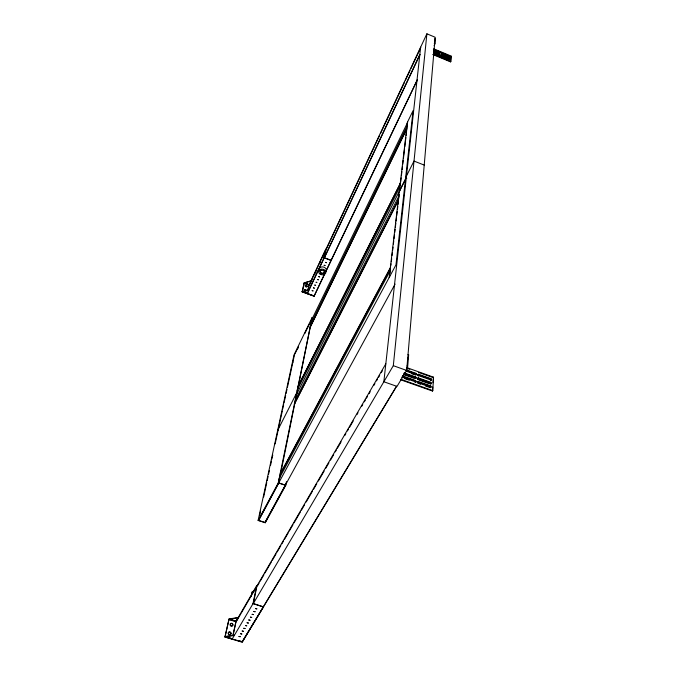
<?xml version="1.0" encoding="UTF-8"?>
<svg xmlns="http://www.w3.org/2000/svg" width="676" height="676" viewBox="0 0 676 676"><rect width="100%" height="100%" fill="white"/><g stroke="black" fill="none" stroke-linecap="round" stroke-linejoin="round"><path stroke-width="1.01" d="M400.826 379.844L432.505 391.066L432.792 390.61L433.527 377.174L406.918 367.676M432.758 54.502L450.596 61.896L450.782 61.516L451.086 56.057L433.899 48.917M432.505 391.066L432.733 386.925M432.961 382.793L433.527 377.174M450.596 61.896L451.086 56.057M405.989 370.634L407.552 368.04L408.676 354.723L408.025 354.486M434.136 45.605L435.031 43.72L435.074 38.211M420.641 47.151L383.85 381.763L397.015 386.402L406.665 370.448L435.158 37.256L426.894 33.8L309.202 285.128M253.323 603.55L393.314 365.682L426.894 33.8M389.199 277.464L399.322 191.435L405.456 179.334L395.975 264.857L258.663 520.25M399.339 191.291L407.467 122.187L413.07 110.653L405.473 179.199L295.513 396.457M389.46 277.566L389.706 275.495M389.951 273.425L390.398 269.606M391.074 263.851L390.441 266.885M391.32 261.764L391.683 258.629M392.055 255.494L392.418 252.359M392.663 250.272L393.035 247.137M393.398 244.011L393.77 240.876M394.015 238.789L394.505 234.614M394.75 232.519L395.114 229.392M395.359 227.305L395.849 223.122M396.094 221.035L396.466 217.9M396.711 215.813L397.201 211.639M397.446 209.552L397.809 206.417M398.054 204.329L398.308 200.054M398.747 198.457L399.203 194.527M399.575 191.384L399.812 189.415M400.327 182.883L399.922 186.365M400.682 181.937L401.172 177.813M401.409 175.743L401.899 171.611M402.135 169.549L402.499 166.448M402.744 164.386L403.226 160.254M403.471 158.192L404.561 148.897M404.806 146.827L405.896 137.541M406.141 135.47L407.467 122.187M232.831 635.871L235.916 621.675L238.265 617.45L229.054 618.988L224.914 637.045L242.143 642.2L263.471 606.913L253.356 603.507L256.948 586.007M285.416 485.224L285.787 483.315M278.732 483.036L312.168 317.492L294.035 354.849L258.114 520.444L265.288 522.742L285.745 485.334L286.472 481.642M224.914 637.045L232.265 638.921L252.985 603.702L256.694 585.636L236.127 621.126L233.009 635.567M307.157 293.545L324.024 257.75L325.798 249.106L309 285.061L307.977 289.776M325.976 249.317L324.26 257.691L331.164 260.404L324.024 257.75M258.114 520.444L278.284 482.884L312.168 317.492M242.143 642.2L396.635 386.275M309.236 285.002L304.124 283.126L302.164 291.88L314.07 296.206L324.581 274.025M264.967 522.641L285.433 485.14L278.749 482.943L258.545 520.579M265.288 522.742L265.71 520.697M309.017 289.666L302.29 291.601L304.251 282.847L310.909 280.912L304.217 282.982L309.135 284.782L304.251 282.847L304.09 283.261L309 285.061M232.265 638.921L229.629 637.831M307.918 290.41L309.16 284.647M307.335 293.756L419.838 54.418M259.685 515.298L260.573 511.208M263.648 497.004L266.758 482.63M267.223 480.678L268.085 476.504M268.507 474.544L269.411 470.378M270.561 465.282L271.448 461.176M271.837 459.148L272.783 455.016M275.14 443.912L282.315 410.949M282.678 409.073L283.65 404.78M284.005 402.955L285.661 395.519M286.1 393.466L286.996 389.351M287.435 387.289L294.466 354.824M407.966 358.804L408.042 357.925M407.256 366.4L407.273 365.37M434.981 40.619L435.023 40.121M434.727 43.577L434.245 43.543M302.164 291.88L302.341 291.432L307.259 293.401L302.29 291.601M309.371 285.34L312.058 279.61M314.298 274.836L316.081 271.017M319.663 263.378L320.559 261.468M322.351 257.649L379.608 135.437M380.503 133.527L404.662 81.973M405.549 80.064L410.028 70.515M410.923 68.606L420.759 47.599M324.226 258.198L419.99 54.638M325.494 272.124L417.345 79.768M314.07 296.206L324.522 274.228M325.317 272.648L417.472 79.591M433.865 50.362C436.273 52.694 441.158 52.373 440.118 53.1M433.747 51.824C434.693 53.319 441.842 54.443 439.713 54.317M434.592 53.657L440.127 55.829L433.544 53.303M294.829 354.106L298.462 346.636M304.808 333.564L309.346 324.226M311.611 319.554L312.523 317.686M439.62 55.821L439.882 56.252L439.476 55.677M297.415 349.188L298.336 347.295M311.256 320.711L407.687 122.271M441.58 54.612C440.575 54.105 441.428 55.762 441.58 54.612L449.802 58.373L441.124 54.933M441.09 55.381L441.403 55.077M310.74 324.353L406.994 126.251M441.149 56.387L441.479 56.04L449.743 59.75L440.929 56.091L441.479 56.04M309.76 327.868L406.715 128.601M310.09 327.564L406.648 129.192M441.496 53.531L449.388 56.894C450.698 56.843 448.518 56.057 449.709 57.147M449.388 56.894L449.202 57.274L441.453 54.063M449.337 57.84L449.498 58.457M441.284 56.429L449.058 59.657L449.253 59.268M298.353 385.506L400.564 182.976M297.727 387.187L400.243 183.576M297.051 390.289L399.677 187.396M405.701 177.163L406.521 175.532M405.651 177.577L414.016 161.074L424.224 165.096M406.428 176.368L405.608 177.999L406.775 178.456M278.14 430.257L277.642 430.435L296.764 392.697L297.161 392.832M296.215 394.75L297.178 392.756M295.302 400.167L398.73 196.437M294.204 404.155L398.637 199.428M294.525 403.986L398.544 200.155M280.067 474.189L390.213 267.907M280.388 474.146L390.601 267.857M278.673 479.58L389.925 271.253M395.088 284.114L265 522.463L258.578 520.402M238.205 617.72L228.834 619.537L235.916 621.675M225.218 636.479L232.172 638.913M236.194 621.759L240.952 613.554M241.391 612.828L385.827 363.806M257.573 585.712L259.161 582.982M260.218 581.157L263.919 574.786M264.975 572.961L271.313 562.043M272.377 560.218L276.07 553.847M277.135 552.03L280.827 545.659M281.892 543.834L283.472 541.104M284.528 539.279L288.23 532.908M289.286 531.091L292.987 524.72M294.043 522.894L300.389 511.977M301.445 510.152L304.614 504.693M306.203 501.964L312.549 491.038M313.605 489.213L316.774 483.754M318.362 481.025L324.176 471.011M325.764 468.282L328.933 462.815M330.522 460.086L333.69 454.627M335.279 451.889L336.335 450.072M337.392 448.256L341.093 441.876M344.794 435.505L345.85 433.688M347.43 430.958L348.486 429.133M349.543 427.316L353.244 420.945M356.945 414.574L358.001 412.749M361.702 406.377L362.759 404.552M364.347 401.823L365.403 400.006M366.46 398.181L367.516 396.364M369.104 393.635L370.161 391.81M373.862 385.438L374.918 383.622M376.507 380.892L377.563 379.067M378.619 377.25L379.675 375.425M381.264 372.696L382.32 370.87M242.261 641.634L396.499 386.25M401.814 377.538L402.862 375.814M403.902 374.082L404.941 372.358M402.98 376.059L402.702 376.524L415.03 380.901A0.955 0.617 32 0 1 415.791 381.847A0.955 0.617 32 0 1 414.937 382.219L415.216 381.754A0.955 0.617 32 0 0 416.078 381.382A0.955 0.617 32 0 0 415.317 380.436L402.98 376.059A0.955 0.625 31.3 0 0 402.55 376.008M416.281 374.85A0.946 0.608 31.7 0 0 415.571 373.76L415.85 373.304L406.437 369.949M415.47 375.062L415.757 374.605A0.946 0.608 31.7 0 0 416.602 374.242A0.946 0.608 31.7 0 0 415.85 373.304M416.036 378.146A0.955 0.617 31.9 0 0 415.301 377.377L415.579 376.912L404.24 372.882M417.624 375.484A0.946 0.608 31.9 0 1 418.41 374.774L418.697 374.318L430.865 378.653A0.946 0.608 32.5 0 1 431.626 379.591A0.946 0.608 32.5 0 1 430.789 379.963L430.502 380.411M415.03 380.901L415.317 380.436M418.317 376.076L418.605 375.619A0.946 0.608 31.9 0 1 417.819 374.673A0.946 0.608 31.9 0 1 418.697 374.318M418.157 378.391L418.436 377.935L430.654 382.278A0.955 0.608 32.6 0 1 431.423 383.224A0.955 0.608 32.6 0 1 430.587 383.596L430.291 384.044A0.955 0.608 32.6 0 0 431.127 383.672A0.955 0.608 32.6 0 0 430.367 382.734L418.157 378.391A0.946 0.617 32 0 0 417.405 378.467M418.055 379.701L418.343 379.244A0.955 0.617 32 0 1 417.557 378.29A0.955 0.617 32 0 1 418.436 377.935M417.016 382.278A0.955 0.617 32.1 0 1 417.903 381.915L418.182 381.458L430.451 385.819A0.955 0.617 32.7 0 1 431.22 386.765A0.955 0.617 32.7 0 1 430.375 387.137L430.088 387.593L425.365 385.92M431.296 380.199A0.946 0.608 32.5 0 0 430.578 379.109L430.865 378.653M430.367 382.734L430.654 382.278M430.088 387.593A0.955 0.617 32.7 0 0 430.925 387.213A0.955 0.617 32.7 0 0 430.164 386.266L430.451 385.819M320.948 274.152L320.086 274.025L320.787 273.721M225.133 636.488L234.411 635.279L225.074 636.775L229.054 618.988L236.127 621.126M238.484 640.502L241.315 641.355M233.431 639.293L241.231 641.625M228.995 619.258L236.093 621.371M252.985 603.702L263.471 606.913M279.61 476.419L280.05 476.563M278.284 482.884L285.745 485.334M280.532 471.916L280.971 472.059M280.346 472.811L280.793 472.963M292.784 362.606L292.919 361.947M400.775 379.261L432.792 390.61M406.327 371.242L415.757 374.605M418.605 375.619L430.789 379.963M411.701 373.718L414.532 374.724M403.961 373.346L415.301 377.377M404.121 374.183L415.486 378.222A0.955 0.617 31.9 0 0 416.332 377.859A0.955 0.617 31.9 0 0 415.579 376.912M418.343 379.244L430.587 383.596M403.842 374.648L414.253 378.349M419.002 380.03L429.353 383.714M417.903 381.915L430.164 386.266M415.216 381.754L402.862 377.377A0.955 0.625 31.3 0 1 402.288 376.963M430.375 387.137L418.089 382.777A0.955 0.617 32.1 0 1 417.303 381.822A0.955 0.617 32.1 0 1 418.182 381.458M404.485 378.509L409.233 380.191M417.802 383.233L420.641 384.238M406.884 367.803L407.552 368.04M407.898 368.581L409.842 369.282M418.621 372.408L433.24 377.63M393.314 365.682L406.665 370.448M406.158 370.414L415.571 373.76M418.41 374.774L430.578 379.109M307.597 293.553L314.129 295.927M302.197 291.736L314.095 296.071M433.358 49.154L443.101 53.201M445.053 54.012L447.977 55.229M434.051 49.982L439.873 52.398M449.422 56.361L441.217 53.091L441.648 53.674M434.795 51.291L437.71 52.5M433.933 51.444L439.763 53.86M441.352 55.533L447.174 57.95M433.806 52.863L439.662 55.288M434.229 54.055L438.563 55.846M442.222 57.367L445.138 58.575M433.434 54.325L450.782 61.516M324.303 270.865A2.146 1.682 11.7 0 1 323.432 272.986A2.146 1.682 11.7 0 1 320.627 272.267A2.146 1.682 11.7 0 1 321.007 270.028M323.593 270.138A2.146 1.682 11.7 0 1 324.007 270.468M319.461 270.738A3.617 2.839 11.8 0 1 320.652 267.265A3.617 2.839 11.8 0 1 325.249 267.95A3.617 2.839 11.8 0 1 325.646 271.651M305.932 291.077A0.997 0.625 25.1 0 0 306.034 290.95L306.084 290.79A0.997 0.625 25.1 0 0 305.29 289.886A0.997 0.625 25.1 0 0 304.234 290.114A0.997 0.625 25.1 0 0 304.851 291.052M305.231 285.779A0.989 0.617 25 0 1 306.659 285.906A0.989 0.617 25 0 1 306.642 286.937A0.989 0.617 25 0 1 305.214 286.278M230.22 624.159A1.411 1.251 34.7 0 1 232.045 623.771A1.411 1.251 34.7 0 1 232.654 625.57A1.411 1.251 34.7 0 1 230.829 625.959M230.533 625.739A1.411 1.251 34.7 0 1 230.144 625.139M250.779 596.807A5.138 2.89 10.6 0 1 251.328 596.19M251.59 593.9A5.121 2.89 10.6 0 1 254.184 590.993M417.844 379.591A0.946 0.617 32 0 1 417.481 379.287M230.896 633.784L230.803 634.105A1.42 1.268 35.6 0 1 229.367 634.772L229.02 634.646A1.42 1.268 35.6 0 1 228.226 632.964A1.42 1.268 35.6 0 1 229.823 632.229A1.42 1.268 35.6 0 1 230.896 633.784M231.074 633.48L230.981 633.801A1.42 1.268 35.6 0 1 229.544 634.468L229.198 634.341A1.42 1.268 35.6 0 1 228.404 632.66A1.42 1.268 35.6 0 1 230.001 631.925A1.42 1.268 35.6 0 1 231.074 633.48M312.177 290.595L313.005 290.891L312.177 290.595M313.487 287.832L314.315 288.137L313.487 287.832M314.796 285.069L315.624 285.373L314.796 285.069M316.115 282.281L316.951 282.585L316.165 282.205M317.441 279.484L318.278 279.788L317.441 279.484M318.768 276.67L319.604 276.974L318.818 276.594M324.167 265.271L325.012 265.584L324.167 265.271M325.528 262.381L326.381 262.694L325.528 262.381M306.228 290.486L306.186 290.638A0.997 0.625 25.1 0 1 305.231 290.841L304.994 290.739A0.997 0.625 25.1 0 1 304.386 289.801A0.997 0.625 25.1 0 1 305.434 289.582A0.997 0.625 25.1 0 1 306.228 290.486M238.974 636.429L240.2 636.699L238.974 636.429M240.571 633.733L241.805 634.012L240.571 633.733M242.185 631.021L243.428 631.299L242.185 631.021M243.816 628.283L245.058 628.562L243.816 628.283M245.456 625.528L246.698 625.815L245.456 625.528M247.103 622.757L248.354 623.044L247.103 622.757M248.768 619.968L250.027 620.247L248.768 619.968M250.441 617.154L251.7 617.433L250.441 617.154M252.131 614.315L253.399 614.602L252.131 614.315M253.83 611.459L255.097 611.746L253.83 611.459M255.545 608.577L256.821 608.865L255.545 608.577M320.627 272.943A2.146 1.682 11.7 0 0 324.26 272.724A2.146 1.682 11.7 0 0 321.894 270.282A2.146 1.682 11.7 0 0 320.627 272.943M319.495 273.603A3.633 2.848 11.7 0 0 325.638 273.231A3.633 2.848 11.7 0 0 321.649 269.107A3.633 2.848 11.7 0 0 319.495 273.603M305.484 286.151A0.989 0.617 25 0 0 307.081 286.438A0.989 0.617 25 0 0 306.118 285.28A0.989 0.617 25 0 0 305.484 286.151M230.322 624.835A1.411 1.251 34.7 0 0 232.629 625.528A1.411 1.251 34.7 0 0 231.885 623.323A1.411 1.251 34.7 0 0 230.322 624.835"/></g></svg>
